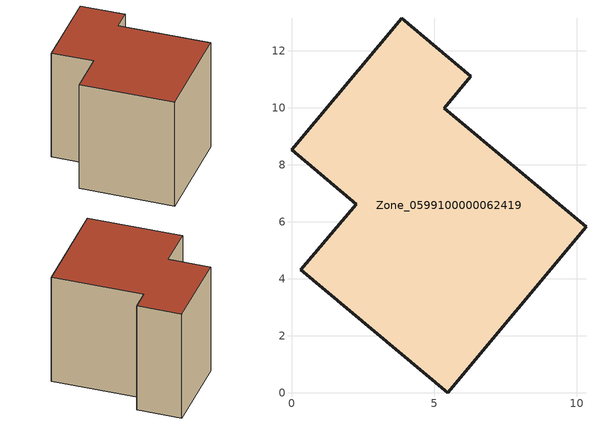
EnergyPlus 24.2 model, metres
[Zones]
Zone_0599100000062419
 floor ground (C_G): 0.33,4.31 2.27,6.62 0,8.53 3.86,13.14 6.29,11.1 5.36,9.98 10.33,5.82 5.48,0 z0
 wall outside (C_F): 2.27,6.62 0.33,4.31 5.48,0 10.33,5.82 5.36,9.98 6.29,11.1 3.86,13.14 0,8.53 2.27,6.62 z0:8.28
 roof outside (C_R): 3.86,13.14 0,8.53 2.27,6.62 0.33,4.31 5.48,0 10.33,5.82 5.36,9.98 6.29,11.1 z8.28
[BUILDING]
Pand.0599100000062419: North Axis=0; Terrain=City; Loads Convergence Tolerance Value=0.04; Temperature Convergence Tolerance Value=0.4; Solar Distribution=FullExterior; Maximum Number of Warmup Days=25; Minimum Number of Warmup Days=1
[Site:Location]
Rotterdam.The.Hague.AP_ZH_NLD Design_Conditions: Latitude=51.96; Longitude=4.45; Time Zone=1; Elevation=-4.5
[SITE:GROUNDTEMPERATURE:BUILDINGSURFACE]
18, 18, 18, 18, 18, 18, 18, 18, 18, 18, 18, 18
[MATERIAL] Thermal Absorptance=0.9; Solar Absorptance=0.7; Visible Absorptance=0.7
Name | Roughness | Thickness | Conductivity | Density | Specific Heat
G.TC.1946-1964 | MediumSmooth | 0.15 | 1 | 540 | 1210
F.TC.1946-1964 | Rough | 0.3 | 0.857143 | 1920 | 840
R.TC.1946-1964 | MediumRough | 0.2 | 0.235294 | 1500 | 1000
[CONSTRUCTION]
C_G: G.TC.1946-1964
C_F: F.TC.1946-1964
C_R: R.TC.1946-1964
[ZONE]
Zone_0599100000062419: Type=1; Multiplier=1; Ceiling Height=Autocalculate; Volume=Autocalculate; Floor Area=autocalculate; Part of Total Floor Area=Yes
[ZONEINFILTRATION:DESIGNFLOWRATE]
Infil_Zone_0599100000062419: Zone or ZoneList or Space or SpaceList=Zone_0599100000062419; Schedule=AlwaysOn; Design Flow Rate Calculation Method=Flow/Area; Flow Rate per Floor Area=0.003; Constant Term Coefficient=1; Temperature Term Coefficient=0; Velocity Term Coefficient=0; Velocity Squared Term Coefficient=0
[HVACTEMPLATE:ZONE:IDEALLOADSAIRSYSTEM]
Zone_0599100000062419: Maximum Heating Supply Air Temperature=50; Minimum Cooling Supply Air Temperature=13; Maximum Heating Supply Air Humidity Ratio=0.0156; Minimum Cooling Supply Air Humidity Ratio=0.0077; Heating Limit=NoLimit; Cooling Limit=NoLimit; Dehumidification Control Type=ConstantSensibleHeatRatio; Cooling Sensible Heat Ratio=0.7; Dehumidification Setpoint=60; Humidification Control Type=None; Humidification Setpoint=30; Outdoor Air Method=None; Outdoor Air Flow Rate per Person=0.00944; Outdoor Air Flow Rate per Zone Floor Area=0; Outdoor Air Flow Rate per Zone=0; Demand Controlled Ventilation Type=None; Outdoor Air Economizer Type=NoEconomizer; Heat Recovery Type=None; Sensible Heat Recovery Effectiveness=0.7; Latent Heat Recovery Effectiveness=0.65
[ZONECONTROL:THERMOSTAT]
ThermostatControl_Zone_0599100000062419: Zone or ZoneList=Zone_0599100000062419; Control Type Schedule=DualSetpointControlType; Control 1=Thermostat_Zone_0599100000062419; Temperature Difference Between Cutout And Setpoint=0
[THERMOSTATSETPOINT:DUALSETPOINT]
Thermostat_Zone_0599100000062419: Heating Setpoint Temperature Schedule=HeatingSetpoint_Zone_0599100000062419; Cooling Setpoint Temperature Schedule=CoolingSetpoint_Zone_0599100000062419
[SCHEDULE:COMPACT]
HeatingSetpoint_Zone_0599100000062419: Through: 12/31, For: AllDays, Until: 24:00, 21
CoolingSetpoint_Zone_0599100000062419: Through: 12/31, For: AllDays, Until: 24:00, 24
DualSetpointControlType: Through: 12/31, For: AllDays, Until: 24:00, 4
AlwaysOn: Through: 12/31, For: AllDays, Until: 24:00, 1
